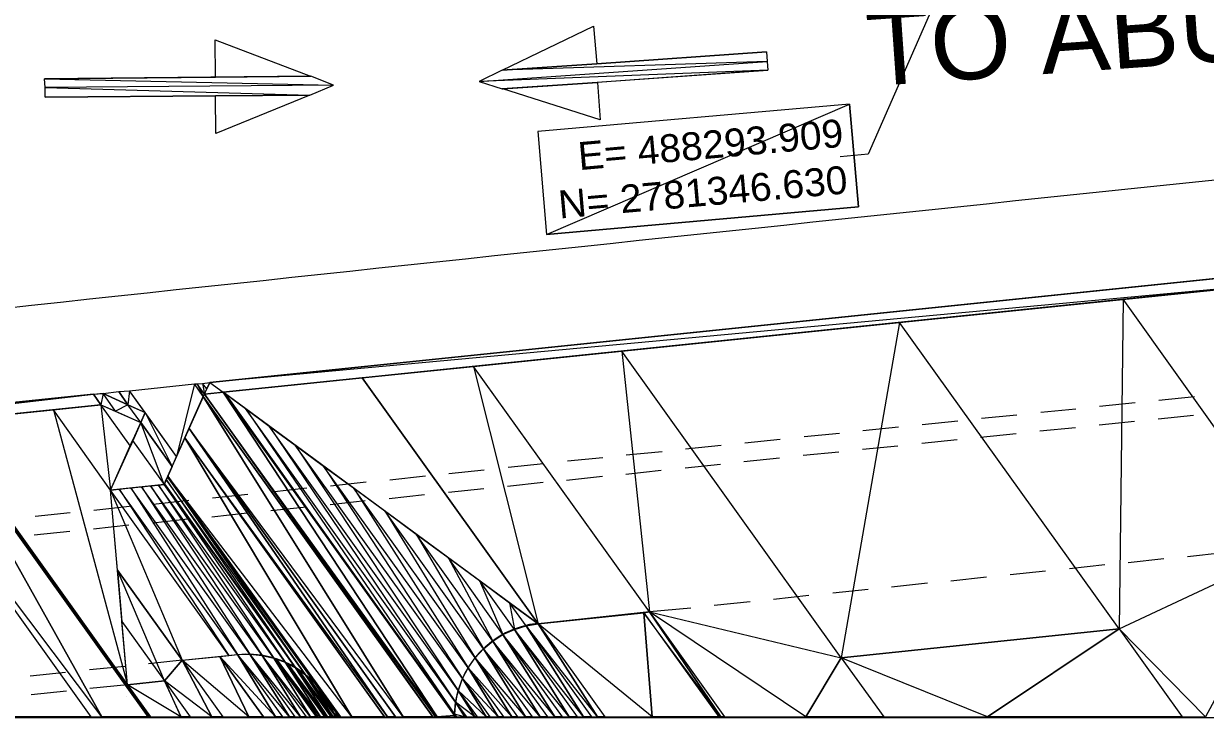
# Model space of a CAD drawing. Header units: inches. Extents: x -0.6 to 32.5, y 0.8 to 22.6.
# Drawn here: x 18.394 to 22.914, y 9.329 to 11.984 of the extents above; entities that cross this region are included whole.
import ezdxf

# ---------------------------------------------------------------- set-up
doc = ezdxf.new("R2010")
doc.units = ezdxf.units.IN
doc.header["$MEASUREMENT"] = 0
doc.layers.add('PDF_Geometry', color=7, linetype='Continuous', true_color=0xa5a5a5)
doc.layers.add('PDF_Text', color=7, linetype='Continuous')
doc.styles.add('PDF Arial', font='arial.ttf')

msp = doc.modelspace()

# ---------------------------------------------------------------- linework, layer by layer
at = {"layer": 'PDF_Geometry', "color": 7, "lineweight": 0}
for points in [[(27.7256, 9.3289), (27.7256, 15.9222), (0.8839, 15.9222), (0.8839, 9.3289), (27.7256, 9.3289)], [(20.5856, 11.8306), (20.2239, 11.8056), (20.5739, 11.9739), (20.5856, 11.8306)], [(19.1256, 11.9222), (19.4906, 11.7822), (19.1272, 11.7789), (19.1256, 11.9222)], [(21.2372, 11.8389), (20.2239, 11.8056), (21.2356, 11.8756), (21.2372, 11.8389)], [(21.2356, 11.8756), (20.5856, 11.8306)], [(21.2356, 11.8756), (20.5856, 11.8306), (21.2356, 11.8756)], [(21.2406, 11.8056), (20.1356, 11.7622), (21.2372, 11.8389), (21.2406, 11.8056)], [(20.1356, 11.7622), (21.2372, 11.8389), (20.2239, 11.8056), (20.1356, 11.7622)], [(20.2239, 11.7339), (21.2406, 11.8056), (20.1356, 11.7622), (20.2239, 11.7339)], [(20.2239, 11.8056), (20.5856, 11.8306)], [(20.2239, 11.8056), (20.2239, 11.8056), (20.5856, 11.8306), (20.2239, 11.8056)], [(20.2239, 11.8056), (20.5856, 11.8306), (20.2239, 11.8056)], [(20.5889, 11.7589), (20.2239, 11.7339), (21.2406, 11.8056), (20.5889, 11.7589)], [(19.1272, 11.7789), (19.4922, 11.7822), (18.4739, 11.7722), (19.1272, 11.7789)], [(19.4922, 11.7822), (18.4739, 11.7722), (19.5789, 11.7489), (19.4922, 11.7822)], [(18.4739, 11.7722), (19.5789, 11.7489), (18.4756, 11.7389), (18.4739, 11.7722)], [(19.4906, 11.7822), (19.1272, 11.7789), (19.4922, 11.7822), (19.4906, 11.7822)], [(20.2272, 11.7339), (20.5889, 11.7589), (20.2239, 11.7339), (20.2272, 11.7339)], [(20.5989, 11.6156), (20.2272, 11.7339), (20.5889, 11.7589), (20.5989, 11.6156)], [(19.5789, 11.7489), (18.4756, 11.7389), (19.4889, 11.7106), (19.5789, 11.7489)], [(18.4756, 11.7389), (19.4889, 11.7106), (18.4756, 11.7022), (18.4756, 11.7389)], [(19.4889, 11.7106), (19.1272, 11.7072)], [(19.4889, 11.7106), (19.4889, 11.7106), (19.1272, 11.7072), (19.4889, 11.7106)], [(19.4889, 11.7106), (19.1272, 11.7072), (19.4889, 11.7106)], [(19.1272, 11.7072), (19.4889, 11.7106), (19.1289, 11.5639), (19.1272, 11.7072)], [(18.4756, 11.7022), (19.1272, 11.7072)], [(18.4756, 11.7022), (19.1272, 11.7072), (18.4756, 11.7022)]]:
    msp.add_lwpolyline(points, dxfattribs=at)
at = {"layer": 'PDF_Geometry', "color": 7, "lineweight": 9}
msp.add_lwpolyline([(22.1139, 12.6022), (21.6239, 11.4839), (21.5172, 11.4739)], dxfattribs=at)
at = {"layer": 'PDF_Geometry', "color": 41, "lineweight": 0}
for points in [[(20.3606, 11.5706), (20.3939, 11.1772), (21.5522, 11.6756), (20.3606, 11.5706)], [(20.3939, 11.1772), (21.5522, 11.6756), (21.5872, 11.2822), (20.3939, 11.1772)]]:
    msp.add_lwpolyline(points, dxfattribs=at)
at = {"layer": 'PDF_Geometry', "color": 160, "lineweight": 9}
msp.add_lwpolyline([(20.3606, 11.5706), (20.3939, 11.1772), (21.5872, 11.2822), (21.5522, 11.6756), (20.3606, 11.5706)], dxfattribs=at)
at = {"layer": 'PDF_Geometry', "lineweight": 0}
for points in [[(27.7239, 11.5022), (19.1055, 10.6106)], [(27.7239, 11.4589), (19.0856, 10.5656)], [(19.0939, 10.5856), (19.1056, 10.6106)], [(18.6972, 10.5689), (8.0472, 9.4672)], [(18.6972, 10.5689), (18.8589, 10.4956)], [(18.9306, 10.2206), (19.0822, 10.5572)], [(22.8722, 10.5556), (22.7356, 10.5422)], [(18.6889, 10.5256), (8.0272, 9.4222)], [(18.6889, 10.5256), (18.8422, 10.4572)], [(18.8422, 10.4572), (18.8589, 10.4956)], [(22.4189, 10.5089), (22.2839, 10.4956)], [(22.6456, 10.5322), (22.5089, 10.5189)], [(18.7256, 10.1989), (18.8422, 10.4572)], [(21.9672, 10.4622), (21.8306, 10.4489)], [(22.1922, 10.4856), (22.0572, 10.4722)], [(22.6422, 10.4606), (22.5072, 10.4472)], [(22.8689, 10.4839), (22.7339, 10.4706)], [(21.5139, 10.4156), (21.3789, 10.4022)], [(21.7406, 10.4389), (21.6039, 10.4256)], [(22.1906, 10.4139), (22.0539, 10.4006)], [(22.4172, 10.4372), (22.2806, 10.4239)], [(21.0622, 10.3689), (20.9255, 10.3556)], [(21.2872, 10.3922), (21.1522, 10.3789)], [(21.7372, 10.3672), (21.6022, 10.3539)], [(21.9639, 10.3906), (21.8289, 10.3772)], [(20.6089, 10.3222), (20.4739, 10.3089)], [(20.8356, 10.3456), (20.6989, 10.3322)], [(21.2855, 10.3206), (21.1489, 10.3072)], [(21.5122, 10.3439), (21.3756, 10.3306)], [(20.1556, 10.2756), (20.0206, 10.2606)], [(20.3822, 10.2989), (20.2472, 10.2856)], [(20.8322, 10.2739), (20.6972, 10.2589)], [(21.0589, 10.2972), (20.9239, 10.2822)], [(18.9306, 10.2206), (18.7256, 10.1989)], [(19.7039, 10.2289), (19.5672, 10.2139)], [(19.9306, 10.2522), (19.7939, 10.2372)], [(20.3806, 10.2272), (20.2439, 10.2122)], [(20.6072, 10.2506), (20.4706, 10.2356)], [(19.2506, 10.1822), (19.1156, 10.1672)], [(19.4772, 10.2056), (19.3422, 10.1906)], [(19.9272, 10.1806), (19.7922, 10.1656)], [(20.1539, 10.2039), (20.0189, 10.1889)], [(18.7989, 10.1356), (18.6622, 10.1206)], [(19.0256, 10.1589), (18.8889, 10.1439)], [(19.4756, 10.1339), (19.3389, 10.1189)], [(19.7006, 10.1572), (19.5655, 10.1422)], [(18.5722, 10.1122), (18.4372, 10.0972)], [(19.0222, 10.0872), (18.8872, 10.0722)], [(19.2489, 10.1106), (19.1139, 10.0956)], [(18.5706, 10.0406), (18.4339, 10.0256)], [(18.7956, 10.0639), (18.6606, 10.0489)], [(22.5839, 9.6672), (23.2706, 9.9889)], [(22.9822, 9.9589), (22.8456, 9.9439)], [(22.5289, 9.9122), (22.3939, 9.8972)], [(22.7556, 9.9356), (22.6189, 9.9206)], [(22.0772, 9.8656), (21.9406, 9.8506)], [(22.3022, 9.8889), (22.1672, 9.8739)], [(21.6239, 9.8189), (21.4889, 9.8039)], [(21.8506, 9.8422), (21.7139, 9.8272)], [(21.1722, 9.7706), (21.0355, 9.7572)], [(21.3972, 9.7956), (21.2622, 9.7806)], [(20.7872, 9.7322), (20.3622, 9.6872)], [(20.9456, 9.7472), (20.7872, 9.7322)], [(20.7872, 9.7322), (21.5206, 9.5572)], [(22.5839, 9.6672), (21.5206, 9.5572)], [(19.0006, 9.5472), (18.8706, 9.5339)], [(19.0006, 9.5472), (18.9322, 9.4689)], [(19.0006, 9.5472), (19.2122, 9.5689)], [(18.5539, 9.5006), (18.4189, 9.4872)], [(18.7806, 9.5239), (18.6456, 9.5106)], [(18.7906, 9.4539), (18.6472, 9.4389)], [(18.7906, 9.4539), (18.9322, 9.4689)], [(18.7906, 9.4539), (18.8756, 9.3306)], [(18.5572, 9.4289), (18.4222, 9.4156)], [(18.7856, 9.4106), (18.7856, 9.4106)], [(20.0422, 9.3406), (20.0422, 9.3306)]]:
    msp.add_lwpolyline(points, dxfattribs=at)
at = {"layer": 'PDF_Geometry', "color": 254, "lineweight": 0, "true_color": 0xdcdcdc}
for points in [[(23.1639, 11.0306), (23.1672, 10.9872), (19.1056, 10.6106), (23.1639, 11.0306)], [(23.1672, 10.9872), (19.1056, 10.6106), (19.1572, 10.5739), (23.1672, 10.9872)], [(23.1672, 10.9872), (23.2706, 9.9889), (22.5989, 10.9289), (23.1672, 10.9872)], [(22.5989, 10.9289), (22.5839, 9.6672), (21.7439, 10.8406), (22.5989, 10.9289)], [(23.2706, 9.9889), (22.5989, 10.9289), (22.5839, 9.6672), (23.2706, 9.9889)], [(21.7439, 10.8406), (21.5206, 9.5572), (20.6822, 10.7306), (21.7439, 10.8406)], [(22.5839, 9.6672), (21.7439, 10.8406), (21.5206, 9.5572), (22.5839, 9.6672)], [(20.6822, 10.7306), (20.7872, 9.7322), (20.1139, 10.6722), (20.6822, 10.7306)], [(21.5206, 9.5572), (20.6822, 10.7306), (20.7872, 9.7322), (21.5206, 9.5572)], [(20.1139, 10.6722), (20.3622, 9.6872), (19.6889, 10.6289), (20.1139, 10.6722)], [(20.7872, 9.7322), (20.1139, 10.6722), (20.3622, 9.6872), (20.7872, 9.7322)], [(19.1572, 10.5739), (19.1572, 10.5739), (19.6889, 10.6289), (19.1572, 10.5739)], [(19.1572, 10.5739), (19.6889, 10.6289), (20.3622, 9.6872), (19.1572, 10.5739)], [(18.7989, 10.5789), (18.7922, 10.5256), (18.7572, 10.5756), (18.7989, 10.5789)], [(18.8589, 10.4956), (18.7989, 10.5789), (18.7922, 10.5256), (18.8589, 10.4956)], [(19.0472, 10.6056), (18.9789, 10.3272), (18.7989, 10.5789), (19.0472, 10.6056)], [(19.0806, 10.5572), (19.0472, 10.6056), (18.9789, 10.3272), (19.0806, 10.5572)], [(19.0572, 10.6056), (19.0806, 10.5572), (19.0472, 10.6056), (19.0572, 10.6056)], [(19.0772, 10.6072), (19.0856, 10.5656), (19.0572, 10.6056), (19.0772, 10.6072)], [(19.0856, 10.5656), (19.0572, 10.6056), (19.0806, 10.5572), (19.0856, 10.5656)], [(19.1056, 10.6106), (19.0939, 10.5856), (19.0772, 10.6072), (19.1056, 10.6106)], [(19.0939, 10.5856), (19.0772, 10.6072), (19.0856, 10.5656), (19.0939, 10.5856)], [(18.6606, 10.5656), (15.0872, 10.1956), (15.1172, 10.1556), (18.6606, 10.5656)], [(18.6606, 10.5656), (18.6889, 10.5256), (15.1172, 10.1556), (18.6606, 10.5656)], [(18.6972, 10.5689), (18.6889, 10.5256), (18.6606, 10.5656), (18.6972, 10.5689)], [(18.7456, 10.5006), (18.6972, 10.5689), (18.6889, 10.5256), (18.7456, 10.5006)], [(18.7572, 10.5756), (18.7922, 10.5256), (18.6972, 10.5689), (18.7572, 10.5756)], [(18.7922, 10.5256), (18.7455, 10.5006), (18.6972, 10.5689), (18.7922, 10.5256)], [(19.8456, 9.3306), (19.0272, 10.4339), (19.0806, 10.5572), (19.8456, 9.3306)], [(19.0806, 10.5572), (19.0856, 10.5656), (19.9589, 9.3306), (19.0806, 10.5572)], [(19.8456, 9.3306), (19.0806, 10.5572), (19.9589, 9.3306), (19.8456, 9.3306)], [(19.9756, 9.3306), (19.0856, 10.5656), (19.1572, 10.5739), (19.9756, 9.3306)], [(19.9689, 9.3306), (19.9756, 9.3306), (19.0856, 10.5656), (19.9689, 9.3306)], [(19.0856, 10.5656), (19.9589, 9.3306), (19.9689, 9.3306), (19.0856, 10.5656)], [(19.1639, 10.5689), (20.0422, 9.3356), (19.1572, 10.5739), (19.1639, 10.5689)], [(20.0422, 9.3356), (19.9756, 9.3306), (19.1572, 10.5739), (20.0422, 9.3356)], [(19.2422, 10.5106), (20.0422, 9.3406), (19.1639, 10.5689), (19.2422, 10.5106)], [(20.0422, 9.3406), (19.1639, 10.5689), (20.0422, 9.3356), (20.0422, 9.3406)], [(18.5072, 10.5056), (18.7906, 9.4539), (18.0706, 10.4606), (18.5072, 10.5056)], [(18.6889, 10.5256), (18.7256, 10.1989), (18.5072, 10.5056), (18.6889, 10.5256)], [(18.7256, 10.1989), (18.5072, 10.5056), (18.7906, 9.4539), (18.7256, 10.1989)], [(18.8422, 10.4572), (18.8022, 10.3672), (18.6889, 10.5256), (18.8422, 10.4572)], [(18.8022, 10.3672), (18.6889, 10.5256), (18.7256, 10.1989), (18.8022, 10.3672)], [(18.8422, 10.4572), (18.7922, 10.5256), (18.7455, 10.5006), (18.8422, 10.4572)], [(18.8589, 10.4956), (18.8422, 10.4572), (18.7922, 10.5256), (18.8589, 10.4956)], [(18.8589, 10.4956), (18.9622, 10.2889), (18.8422, 10.4572), (18.8589, 10.4956)], [(18.9789, 10.3272), (18.8589, 10.4956), (18.9622, 10.2889), (18.9789, 10.3272)], [(19.3322, 10.4439), (20.0456, 9.3872), (19.2422, 10.5106), (19.3322, 10.4439)], [(20.0456, 9.3872), (19.2422, 10.5106), (20.0422, 9.3406), (20.0456, 9.3872)], [(18.6922, 9.3306), (17.8572, 10.4389), (18.0606, 10.4606), (18.6922, 9.3306)], [(18.8689, 9.3306), (18.8705, 9.3306), (18.0606, 10.4606), (18.8689, 9.3306)], [(18.8705, 9.3306), (18.0606, 10.4606), (18.0706, 10.4606), (18.8705, 9.3306)], [(18.6922, 9.3306), (18.0606, 10.4606), (18.8689, 9.3306), (18.6922, 9.3306)], [(18.7906, 9.4539), (18.8706, 9.3306), (18.0706, 10.4606), (18.7906, 9.4539)], [(18.8422, 10.4572), (18.8106, 10.3889), (18.9305, 10.2206), (18.8422, 10.4572)], [(18.8422, 10.4572), (18.9622, 10.2889), (18.9305, 10.2206), (18.8422, 10.4572)], [(19.4322, 10.3706), (20.0556, 9.4322), (19.3322, 10.4439), (19.4322, 10.3706)], [(20.0556, 9.4322), (19.3322, 10.4439), (20.0456, 9.3872), (20.0556, 9.4322)], [(18.6506, 9.3306), (18.6922, 9.3306), (17.8572, 10.4389), (18.6506, 9.3306)], [(18.1439, 9.3306), (17.8572, 10.4389), (18.6505, 9.3306), (18.1439, 9.3306)], [(19.6489, 9.3306), (18.9455, 10.2522), (19.0106, 10.3989), (19.6489, 9.3306)], [(19.7856, 9.3306), (19.0106, 10.3989), (19.0272, 10.4339), (19.7856, 9.3306)], [(19.7739, 9.3306), (19.7856, 9.3306), (19.0106, 10.3989), (19.7739, 9.3306)], [(19.0106, 10.3989), (19.7739, 9.3306), (19.0106, 10.3989)], [(19.6489, 9.3306), (19.0106, 10.3989), (19.7739, 9.3306), (19.6489, 9.3306)], [(19.8156, 9.3306), (19.8456, 9.3306), (19.0272, 10.4339), (19.8156, 9.3306)], [(19.8155, 9.3306), (19.0272, 10.4339)], [(19.8155, 9.3306), (19.0272, 10.4339)], [(19.8156, 9.3306), (19.0272, 10.4339), (19.8156, 9.3306)], [(19.0272, 10.4339), (19.0272, 10.4339), (19.8156, 9.3306), (19.0272, 10.4339)], [(19.7855, 9.3306), (19.0272, 10.4339), (19.8156, 9.3306), (19.7855, 9.3306)], [(18.8106, 10.3889), (18.9305, 10.2206), (18.7256, 10.1989), (18.8106, 10.3889)], [(19.5406, 10.2906), (20.0722, 9.4772), (19.4322, 10.3706), (19.5406, 10.2906)], [(20.0722, 9.4772), (19.4322, 10.3706), (20.0556, 9.4322), (20.0722, 9.4772)], [(19.6556, 10.2072), (20.0939, 9.5189), (19.5406, 10.2906), (19.6556, 10.2072)], [(20.0939, 9.5189), (19.5406, 10.2906), (20.0722, 9.4772), (20.0939, 9.5189)], [(18.9089, 10.2172), (19.3506, 9.5556), (18.8789, 10.2156), (18.9089, 10.2172)], [(18.9306, 10.2206), (19.3939, 9.5406), (18.9089, 10.2172), (18.9306, 10.2206)], [(19.3939, 9.5406), (18.9089, 10.2172), (19.3506, 9.5556), (19.3939, 9.5406)], [(18.9322, 10.2222), (19.4322, 9.5206), (18.9306, 10.2206), (18.9322, 10.2222)], [(19.4322, 9.5206), (18.9306, 10.2206), (19.3939, 9.5406), (19.4322, 9.5206)], [(18.9389, 10.2389), (19.4339, 9.5189), (18.9322, 10.2222), (18.9389, 10.2389)], [(19.4339, 9.5189), (18.9322, 10.2222), (19.4322, 9.5206), (19.4339, 9.5189)], [(18.9439, 10.2489), (19.4722, 9.4922), (18.9389, 10.2389), (18.9439, 10.2489)], [(19.4722, 9.4922), (18.9389, 10.2389), (19.4339, 9.5189), (19.4722, 9.4922)], [(18.9456, 10.2522), (19.5056, 9.4622), (18.9439, 10.2489), (18.9456, 10.2522)], [(19.5056, 9.4622), (18.9439, 10.2489), (19.4722, 9.4922), (19.5056, 9.4622)], [(19.6056, 9.3306), (19.6489, 9.3306), (18.9455, 10.2522), (19.6056, 9.3306)], [(19.5355, 9.4256), (18.9456, 10.2522), (19.5056, 9.4622), (19.5355, 9.4256)], [(18.7589, 10.2022), (19.1789, 9.5656), (18.7256, 10.1989), (18.7589, 10.2022)], [(19.1789, 9.5656), (18.7256, 10.1989), (19.0006, 9.5472), (19.1789, 9.5656)], [(18.7256, 10.1989), (19.0006, 9.5472), (18.7522, 9.8922), (18.7256, 10.1989)], [(18.8039, 10.2072), (19.2122, 9.5689), (18.7589, 10.2022), (18.8039, 10.2072)], [(19.2122, 9.5689), (18.7589, 10.2022), (19.1789, 9.5656), (19.2122, 9.5689)], [(18.8439, 10.2106), (19.2589, 9.5706), (18.8039, 10.2072), (18.8439, 10.2106)], [(19.2589, 9.5706), (18.8039, 10.2072), (19.2122, 9.5689), (19.2589, 9.5706)], [(18.8789, 10.2156), (19.3056, 9.5656), (18.8439, 10.2106), (18.8789, 10.2156)], [(19.3056, 9.5656), (18.8439, 10.2106), (19.2589, 9.5706), (19.3056, 9.5656)], [(19.3506, 9.5556), (18.8789, 10.2156), (19.3056, 9.5656), (19.3506, 9.5556)], [(19.7756, 10.1189), (20.1206, 9.5572), (19.6556, 10.2072), (19.7756, 10.1189)], [(20.1206, 9.5572), (19.6556, 10.2072), (20.0939, 9.5189), (20.1206, 9.5572)], [(19.8956, 10.0306), (20.1522, 9.5906), (19.7755, 10.1189), (19.8956, 10.0306)], [(20.1522, 9.5906), (19.7756, 10.1189), (20.1206, 9.5572), (20.1522, 9.5906)], [(20.0172, 9.9406), (20.1889, 9.6206), (19.8956, 10.0306), (20.0172, 9.9406)], [(20.1889, 9.6206), (19.8956, 10.0306), (20.1522, 9.5906), (20.1889, 9.6206)], [(22.9139, 9.3306), (22.5839, 9.6672), (23.2706, 9.9889), (22.9139, 9.3306)], [(20.1372, 9.8522), (20.2272, 9.6456), (20.0172, 9.9406), (20.1372, 9.8522)], [(20.2272, 9.6456), (20.0172, 9.9406), (20.1889, 9.6206), (20.2272, 9.6456)], [(18.7522, 9.8922), (18.7689, 9.6956), (18.9322, 9.4689), (18.7522, 9.8922)], [(18.7522, 9.8922), (19.0006, 9.5472), (18.9322, 9.4689), (18.7522, 9.8922)], [(20.2522, 9.7672), (20.2706, 9.6656), (20.1372, 9.8522), (20.2522, 9.7672)], [(20.2706, 9.6656), (20.1372, 9.8522), (20.2272, 9.6456), (20.2706, 9.6656)], [(20.3622, 9.6872), (20.3156, 9.6789), (20.2522, 9.7672), (20.3622, 9.6872)], [(20.3156, 9.6789), (20.2522, 9.7672), (20.2706, 9.6656), (20.3156, 9.6789)], [(20.7972, 9.3306), (20.3622, 9.6872), (20.7656, 9.7289), (20.7972, 9.3306)], [(21.0606, 9.3306), (20.7656, 9.7289), (20.7872, 9.7322), (21.0606, 9.3306)], [(21.0522, 9.3306), (21.0606, 9.3306), (20.7656, 9.7289), (21.0522, 9.3306)], [(20.7972, 9.3306), (20.7656, 9.7289), (21.0522, 9.3306), (20.7972, 9.3306)], [(21.0739, 9.3306), (21.3855, 9.3306), (20.7872, 9.7322), (21.0739, 9.3306)], [(21.3855, 9.3306), (20.7872, 9.7322), (21.5206, 9.5572), (21.3855, 9.3306)], [(21.0606, 9.3306), (20.7872, 9.7322), (21.0739, 9.3306), (21.0606, 9.3306)], [(18.7689, 9.6956), (18.9322, 9.4689), (18.7906, 9.4539), (18.7689, 9.6956)], [(20.5356, 9.3306), (20.2706, 9.6656), (20.3156, 9.6789), (20.5356, 9.3306)], [(20.5889, 9.3306), (20.3156, 9.6789), (20.3622, 9.6872), (20.5889, 9.3306)], [(20.5656, 9.3306), (20.5889, 9.3306), (20.3156, 9.6789), (20.5656, 9.3306)], [(20.5355, 9.3306), (20.3156, 9.6789), (20.5656, 9.3306), (20.5355, 9.3306)], [(20.6172, 9.3306), (20.7972, 9.3306), (20.3622, 9.6872), (20.6172, 9.3306)], [(20.5889, 9.3306), (20.3622, 9.6872), (20.6172, 9.3306), (20.5889, 9.3306)], [(20.4256, 9.3306), (20.1889, 9.6206), (20.2272, 9.6456), (20.4256, 9.3306)], [(20.4806, 9.3306), (20.2272, 9.6456), (20.2706, 9.6656), (20.4806, 9.3306)], [(20.4539, 9.3306), (20.4806, 9.3306), (20.2272, 9.6456), (20.4539, 9.3306)], [(20.4256, 9.3306), (20.2272, 9.6456), (20.4539, 9.3306), (20.4256, 9.3306)], [(20.5106, 9.3306), (20.5356, 9.3306), (20.2706, 9.6656), (20.5106, 9.3306)], [(20.4806, 9.3306), (20.2706, 9.6656), (20.5106, 9.3306), (20.4806, 9.3306)], [(22.0806, 9.3306), (21.5206, 9.5572), (22.5839, 9.6672), (22.0806, 9.3306)], [(22.0806, 9.3306), (22.5839, 9.6672), (22.8256, 9.3306), (22.0806, 9.3306)], [(22.8256, 9.3306), (22.9139, 9.3306), (22.5839, 9.6672), (22.8256, 9.3306)], [(20.3139, 9.3306), (20.1205, 9.5572), (20.1522, 9.5906), (20.3139, 9.3306)], [(20.3689, 9.3306), (20.1522, 9.5906), (20.1889, 9.6206), (20.3689, 9.3306)], [(20.3389, 9.3306), (20.3689, 9.3306), (20.1522, 9.5906), (20.3389, 9.3306)], [(20.3139, 9.3306), (20.1522, 9.5906), (20.3389, 9.3306), (20.3139, 9.3306)], [(20.3972, 9.3306), (20.4256, 9.3306), (20.1889, 9.6206), (20.3972, 9.3306)], [(20.3689, 9.3306), (20.1889, 9.6206), (20.3972, 9.3306), (20.3689, 9.3306)], [(19.1139, 9.3306), (18.9322, 9.4689), (19.0006, 9.5472), (19.1139, 9.3306)], [(19.2556, 9.3306), (19.0006, 9.5472), (19.1439, 9.5622), (19.2556, 9.3306)], [(19.1556, 9.3306), (19.2556, 9.3306), (19.0006, 9.5472), (19.1556, 9.3306)], [(19.1139, 9.3306), (19.0006, 9.5472), (19.1556, 9.3306), (19.1139, 9.3306)], [(19.3572, 9.3306), (19.1439, 9.5622), (19.2122, 9.5689), (19.3572, 9.3306)], [(19.3106, 9.3306), (19.3572, 9.3306), (19.1439, 9.5622), (19.3106, 9.3306)], [(19.3106, 9.3306), (19.1439, 9.5622)], [(19.1439, 9.5622), (19.3106, 9.3306), (19.1439, 9.5622)], [(19.1439, 9.5622), (19.3106, 9.3306)], [(19.2556, 9.3306), (19.1439, 9.5622), (19.3106, 9.3306), (19.2556, 9.3306)], [(19.4106, 9.3306), (19.2122, 9.5689), (19.2589, 9.5706), (19.4106, 9.3306)], [(19.3839, 9.3306), (19.4106, 9.3306), (19.2122, 9.5689), (19.3839, 9.3306)], [(19.3572, 9.3306), (19.2122, 9.5689), (19.3839, 9.3306), (19.3572, 9.3306)], [(19.4306, 9.3306), (19.4522, 9.3306), (19.2589, 9.5706), (19.4306, 9.3306)], [(19.4522, 9.3306), (19.2589, 9.5706), (19.3056, 9.5656), (19.4522, 9.3306)], [(19.4105, 9.3306), (19.2589, 9.5706), (19.4305, 9.3306), (19.4105, 9.3306)], [(19.4522, 9.3306), (19.3055, 9.5656), (19.4739, 9.3306), (19.4522, 9.3306)], [(19.4739, 9.3306), (19.4906, 9.3306), (19.3056, 9.5656), (19.4739, 9.3306)], [(19.4906, 9.3306), (19.3056, 9.5656), (19.3506, 9.5556), (19.4906, 9.3306)], [(19.5122, 9.3306), (19.5156, 9.3306), (19.3506, 9.5556), (19.5122, 9.3306)], [(19.5156, 9.3306), (19.3506, 9.5556), (19.3606, 9.5522), (19.5156, 9.3306)], [(19.4906, 9.3306), (19.3506, 9.5556), (19.5122, 9.3306), (19.4906, 9.3306)], [(19.5206, 9.3306), (19.5289, 9.3306), (19.3605, 9.5522), (19.5206, 9.3306)], [(19.5289, 9.3306), (19.3605, 9.5522), (19.3939, 9.5406), (19.5289, 9.3306)], [(19.5156, 9.3306), (19.3606, 9.5522), (19.5206, 9.3306), (19.5156, 9.3306)], [(19.5439, 9.3306), (19.5456, 9.3306), (19.3939, 9.5406), (19.5439, 9.3306)], [(19.5456, 9.3306), (19.3939, 9.5406), (19.4039, 9.5339), (19.5456, 9.3306)], [(19.5289, 9.3306), (19.3939, 9.5406), (19.5439, 9.3306), (19.5289, 9.3306)], [(20.2605, 9.3306), (20.0939, 9.5189), (20.1205, 9.5572), (20.2605, 9.3306)], [(20.2822, 9.3306), (20.3139, 9.3306), (20.1205, 9.5572), (20.2822, 9.3306)], [(20.2606, 9.3306), (20.1206, 9.5572), (20.2822, 9.3306), (20.2606, 9.3306)], [(21.3856, 9.3306), (21.5206, 9.5572), (21.6839, 9.3306), (21.3856, 9.3306)], [(21.6839, 9.3306), (22.0806, 9.3306), (21.5206, 9.5572), (21.6839, 9.3306)], [(19.5506, 9.3306), (19.5556, 9.3306), (19.4039, 9.5339), (19.5506, 9.3306)], [(19.5556, 9.3306), (19.4039, 9.5339), (19.4339, 9.5189), (19.5556, 9.3306)], [(19.5456, 9.3306), (19.4039, 9.5339), (19.5505, 9.3306), (19.5456, 9.3306)], [(19.5689, 9.3306), (19.5706, 9.3306), (19.4339, 9.5189), (19.5689, 9.3306)], [(19.5706, 9.3306), (19.4339, 9.5189), (19.4439, 9.5122), (19.5706, 9.3306)], [(19.5556, 9.3306), (19.4339, 9.5189), (19.5689, 9.3306), (19.5556, 9.3306)], [(19.5739, 9.3306), (19.5772, 9.3306), (19.4439, 9.5122), (19.5739, 9.3306)], [(19.5772, 9.3306), (19.4439, 9.5122), (19.4722, 9.4922), (19.5772, 9.3306)], [(19.5706, 9.3306), (19.4439, 9.5122), (19.5739, 9.3306), (19.5706, 9.3306)], [(20.2089, 9.3306), (20.0722, 9.4772), (20.0939, 9.5189), (20.2089, 9.3306)], [(20.2289, 9.3306), (20.2605, 9.3306), (20.0939, 9.5189), (20.2289, 9.3306)], [(20.2089, 9.3306), (20.0939, 9.5189), (20.2289, 9.3306), (20.2089, 9.3306)], [(18.9955, 9.3306), (18.7906, 9.4539), (18.9322, 9.4689), (18.9955, 9.3306)], [(18.8789, 9.3306), (18.9955, 9.3306), (18.7906, 9.4539), (18.8789, 9.3306)], [(18.8756, 9.3306), (18.7906, 9.4539), (18.8772, 9.3306), (18.8756, 9.3306)], [(18.7906, 9.4539), (18.8772, 9.3306), (18.8789, 9.3306), (18.7906, 9.4539)], [(18.8756, 9.3306), (18.7906, 9.4539), (18.8706, 9.3306), (18.8756, 9.3306)], [(19.0306, 9.3306), (19.1139, 9.3306), (18.9322, 9.4689), (19.0306, 9.3306)], [(18.9956, 9.3306), (18.9322, 9.4689), (19.0306, 9.3306), (18.9956, 9.3306)], [(19.4822, 9.4839), (19.5839, 9.3372), (19.4722, 9.4922), (19.4822, 9.4839)], [(19.5839, 9.3372), (19.5772, 9.3306), (19.4722, 9.4922), (19.5839, 9.3372)], [(19.5056, 9.4622), (19.5805, 9.3456), (19.4822, 9.4839), (19.5056, 9.4622)], [(19.5806, 9.3456), (19.4822, 9.4839), (19.5839, 9.3372), (19.5806, 9.3456)], [(19.5172, 9.4472), (19.5639, 9.3806), (19.5056, 9.4622), (19.5172, 9.4472)], [(19.5639, 9.3806), (19.5056, 9.4622), (19.5805, 9.3456), (19.5639, 9.3806)], [(20.1622, 9.3306), (20.0556, 9.4322), (20.0722, 9.4772), (20.1622, 9.3306)], [(20.1772, 9.3306), (20.2089, 9.3306), (20.0722, 9.4772), (20.1772, 9.3306)], [(20.1622, 9.3306), (20.0722, 9.4772), (20.1772, 9.3306), (20.1622, 9.3306)], [(19.5355, 9.4256), (19.5606, 9.3872), (19.5172, 9.4472), (19.5355, 9.4256)], [(19.5606, 9.3872), (19.5172, 9.4472), (19.5639, 9.3806), (19.5606, 9.3872)], [(19.6039, 9.3306), (19.5606, 9.3872), (19.5355, 9.4256), (19.6039, 9.3306)], [(19.6039, 9.3306), (19.5355, 9.4256), (19.6055, 9.3306), (19.6039, 9.3306)], [(20.1189, 9.3306), (20.0456, 9.3872), (20.0556, 9.4322), (20.1189, 9.3306)], [(20.1189, 9.3306), (20.0555, 9.4322), (20.1289, 9.3306), (20.1189, 9.3306)], [(20.1289, 9.3306), (20.1622, 9.3306), (20.0556, 9.4322), (20.1289, 9.3306)], [(19.6022, 9.3306), (19.6039, 9.3306), (19.5606, 9.3872), (19.6022, 9.3306)], [(19.6006, 9.3306), (19.5806, 9.3456), (19.5606, 9.3872), (19.6006, 9.3306)], [(19.6006, 9.3306), (19.5606, 9.3872), (19.6022, 9.3306), (19.6006, 9.3306)], [(20.0805, 9.3306), (20.0422, 9.3406), (20.0456, 9.3872), (20.0805, 9.3306)], [(20.0872, 9.3306), (20.1189, 9.3306), (20.0456, 9.3872), (20.0872, 9.3306)], [(20.0806, 9.3306), (20.0456, 9.3872), (20.0872, 9.3306), (20.0806, 9.3306)], [(19.5856, 9.3306), (19.5839, 9.3372), (19.5772, 9.3306), (19.5856, 9.3306)], [(19.5922, 9.3306), (19.6006, 9.3306), (19.5806, 9.3456), (19.5922, 9.3306)], [(19.5856, 9.3306), (19.5806, 9.3456), (19.5905, 9.3306), (19.5856, 9.3306)], [(19.5806, 9.3456), (19.5905, 9.3306), (19.5922, 9.3306), (19.5806, 9.3456)], [(20.0422, 9.3306), (20.0422, 9.3356), (19.9756, 9.3306), (20.0422, 9.3306)], [(20.0489, 9.3306), (20.0805, 9.3306), (20.0422, 9.3406), (20.0489, 9.3306)], [(20.0422, 9.3406), (20.0422, 9.3406), (20.0422, 9.3306), (20.0422, 9.3406)], [(20.0422, 9.3406), (20.0422, 9.3306), (20.0489, 9.3306), (20.0422, 9.3406)], [(20.0422, 9.3405), (20.0422, 9.3306)]]:
    msp.add_lwpolyline(points, dxfattribs=at)
at = {"layer": 'PDF_Geometry', "color": 9, "lineweight": 5, "true_color": 0xbababa}
msp.add_arc((34.8942, -113.4496), 126.972, 93.234996, 101.368949, dxfattribs=at)
msp.add_arc((34.8942, -113.4496), 126.972, 93.234996, 101.368949, dxfattribs=at)
at = {"layer": 'PDF_Geometry', "lineweight": 0}
for centre, radius, start, end in [((156.3493, -1268.6874), 1287.0043, 95.7357658, 96.3701591), ((20.398, 9.3348), 0.3558, 95.8927, 178.9154), ((19.2494, 9.2149), 0.3557, 18.9919, 95.9955)]:
    msp.add_arc(centre, radius, start, end, dxfattribs=at)

# ---------------------------------------------------------------- texts
at = {"layer": 'PDF_Text', "insert": (21.6285, 11.7397), "char_height": 0.28503, "attachment_point": 7, "rotation": 4.0157, "style": 'PDF Arial'}
msp.add_mtext('\\W1.000839;TO ABU DHABI', dxfattribs=at)
at = {"layer": 'PDF_Text', "color": 160, "attachment_point": 7, "style": 'PDF Arial'}
for s, insert, char_height, rotation in [('\\W1.000886;E= 488293.909', (20.5191, 11.4214), 0.106885, 5.0754), ('\\W1.000930;N= 2781346.630', (20.4437, 11.2363), 0.106886, 4.9983)]:
    msp.add_mtext(s, dxfattribs=dict(at, insert=insert, char_height=char_height, rotation=rotation))

doc.saveas('drawing.dxf')
